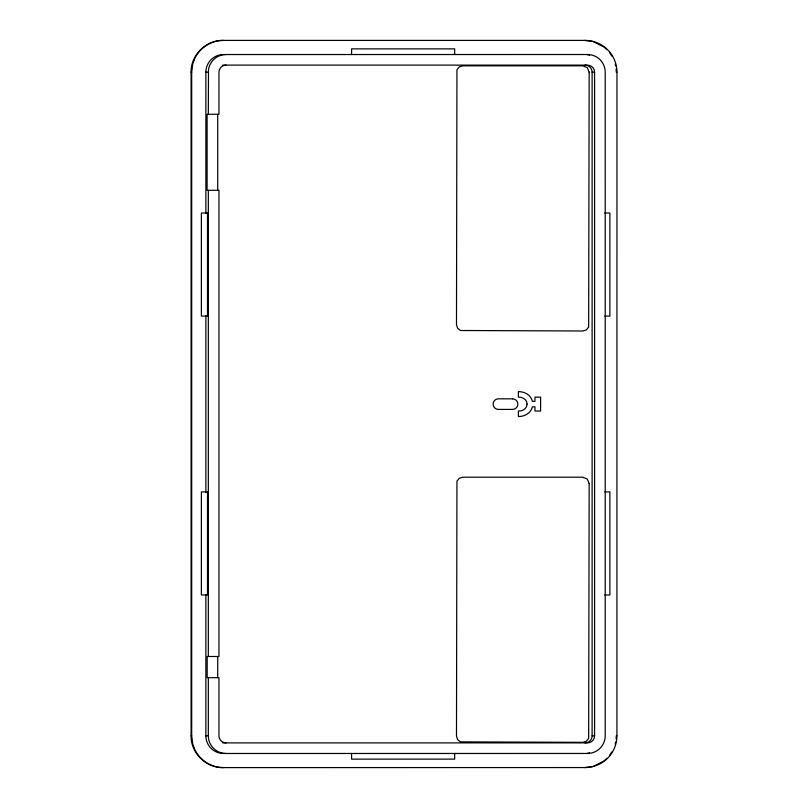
<?xml version="1.0" encoding="UTF-8"?>
<svg xmlns="http://www.w3.org/2000/svg" width="808" height="808" viewBox="0 0 808 808"><rect width="100%" height="100%" fill="white"/><g stroke="black" fill="none" stroke-linecap="round" stroke-linejoin="round"><path stroke-width="1.21" d="M208.323 656.49L208.323 190.304M217.726 677.67L217.726 656.49M191.082 72.175C190.718 55.146 205.969 40.036 222.968 40.4L585.032 40.4A31.835 31.835 0 0 1 616.959 72.175L616.918 735.825A31.835 31.835 0 0 1 585.032 767.56L222.968 767.6C205.969 767.964 190.718 752.854 191.082 735.825L191.082 72.175L191.688 72.175L192.769 63.943L194.122 60.014M208.323 114.282L208.484 69.872A17.685 17.685 0 0 1 223.735 54.681L226.048 54.52M616.1 738.936L616.312 735.825L616.918 735.825M615.221 744.057L615.625 742.017M609.717 755.167L612.03 751.713M604.616 760.348L606.97 758.298M603.829 761.035L593.658 766.186M592.668 766.519L584.416 767.6M208.323 72.175L205.868 72.175L205.868 213.484M585.032 65.115A7.07 7.07 0 0 1 592.123 72.175L594.577 72.175L594.577 735.825A7.07 7.07 0 0 1 587.487 742.885L223.584 742.885A7.07 7.07 0 0 1 222.665 742.825M616.918 72.175L616.312 72.175L616.1 69.064M604.737 213.019L609.878 213.019L609.878 316.1L604.737 316.1M604.737 491.9L609.878 491.9L609.878 594.981L604.737 594.981M191.082 735.825L191.688 735.825L192.769 744.057L194.122 747.986M226.048 753.48L223.735 753.329A17.685 17.685 0 0 1 208.464 738.138L208.323 735.825L205.868 735.825L205.868 594.516M585.032 742.885A7.07 7.07 0 0 0 592.123 735.825L594.577 735.825M584.416 40.4L592.668 41.481M593.658 41.814L603.829 46.965M604.616 47.652L606.97 49.702M609.717 52.833L612.03 56.287M615.221 63.943L615.625 65.983M592.112 72.175L592.112 735.825M454.672 54.52L454.672 48.874L351.591 48.874L351.591 54.52M454.672 753.48L454.672 759.126L351.591 759.126L351.591 753.48M217.726 114.282L217.726 190.304M208.323 677.67L208.323 735.825M205.868 315.675L205.868 492.325M191.688 72.175L191.688 735.825M205.848 72.175A17.685 17.685 0 0 1 223.584 54.54L587.487 54.52A17.685 17.685 0 0 1 605.232 72.175L605.212 735.825A17.685 17.685 0 0 1 587.487 753.46L223.584 753.48A17.685 17.685 0 0 1 205.848 735.825M589.618 752.864A17.685 17.685 0 0 1 587.345 753.308M587.345 54.691A17.685 17.685 0 0 1 589.618 55.136M194.102 60.004A31.886 31.886 0 0 1 223.584 40.42M223.584 767.58A31.886 31.886 0 0 1 194.102 747.996M222.665 65.175A7.07 7.07 0 0 1 223.584 65.115L587.487 65.115A7.07 7.07 0 0 1 594.587 72.175M226.048 742.885A7.07 7.07 0 0 1 218.948 735.825L218.958 677.67L207.181 677.67L207.181 656.49L218.958 656.49L218.958 190.304L207.101 190.304L207.101 114.282L218.958 114.282L218.958 72.175A7.07 7.07 0 0 1 226.048 65.115M589.163 483.558L588.658 738.431L586.315 741.279L582.79 742.35L460.409 741.865L457.56 739.532L456.49 735.997L456.944 481.124L459.287 478.275L462.812 477.205L582.81 477.205L587.305 479.063L589.163 483.558M589.163 72.185L588.658 327.068L586.315 329.916L582.79 330.987L460.409 330.502L457.56 328.159L456.49 324.634L456.944 69.761L459.287 66.902L462.812 65.832L582.81 65.832L587.305 67.69L589.163 72.185M527.068 404.091C527.099 408.585 522.524 411.343 518.393 411.03L518.393 416.534C524.513 416.706 531.018 413.12 532.371 406.828L534.957 406.828L534.957 411.03L540.602 411.03L540.602 397.142L534.957 397.142L534.957 401.354L532.371 401.354C531.018 395.061 524.513 391.466 518.393 391.648L518.393 397.152C522.524 396.839 527.099 399.596 527.068 404.091M207.494 213.019L201.374 213.019L201.374 316.1L207.494 316.1L207.494 213.019M512.545 398.829L498.425 398.829A5.292 5.292 0 0 0 493.132 404.121A5.292 5.292 0 0 0 498.425 409.414L512.545 409.414A5.292 5.292 0 0 0 517.837 404.121A5.292 5.292 0 0 0 512.545 398.829M207.494 491.9L201.374 491.9L201.374 594.981L207.494 594.981L207.494 491.9"/></g></svg>
